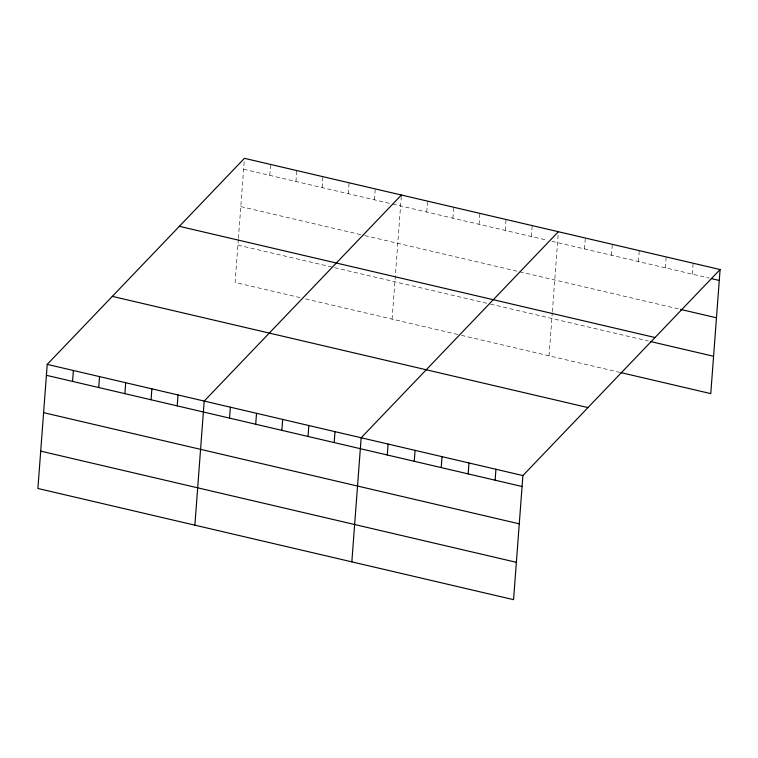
<?xml version="1.0" encoding="UTF-8"?>
<svg xmlns="http://www.w3.org/2000/svg" width="758" height="758" viewBox="0 0 758 758"><rect width="100%" height="100%" fill="white"/><g stroke="black" fill="none" stroke-linecap="round" stroke-linejoin="round"><path stroke-width="0.57" stroke-dasharray="3.79 2.84" d="M238.334 239.424L235.103 282.431L299.941 297.581M238.419 238.287L244.351 159.417M269.772 175.373L270.597 164.448M295.933 181.484L296.757 170.559M322.093 187.596L322.917 176.68M348.263 193.716L349.078 182.792M374.424 199.828L375.238 188.903M392.076 319.118L401.323 196.114M426.745 212.06L427.569 201.135M452.905 218.181L453.729 207.256M479.065 224.292L479.89 213.368M505.226 230.413L506.05 219.488M531.386 236.524L532.211 225.6M549.038 355.815L552.279 312.808M552.364 311.68L558.371 231.721M584.503 248.946L585.328 238.021M611.46 255.247L612.284 244.322M638.416 261.548L639.24 250.623M665.372 267.849L666.187 256.924M692.329 274.15L693.144 263.225M243.612 169.252L391.479 203.817M392.616 204.082L547.314 240.248M551.862 241.309L709.175 278.082M240.807 206.602L363.651 235.321M364.788 235.586L679.405 309.131M237.908 245.08L333.454 267.413M334.6 267.678L489.289 303.844M490.426 304.11L648.441 341.043M305.626 298.917L460.324 335.074M461.461 335.339L619.798 372.358"/><path stroke-width="1.14" d="M47.233 364.38L37.9 488.474L513.564 599.673L522.897 475.569L720.1 269.526L244.436 158.327L47.233 364.38L522.897 475.569M72.569 381.416L73.393 370.491M98.73 387.537L99.554 376.612M124.89 393.648L125.714 382.724M151.06 399.769L151.875 388.845M177.22 405.881L178.035 394.956M194.872 525.171L204.205 401.077L401.408 195.024M229.541 418.113L230.366 407.188M255.702 424.224L256.526 413.309M281.862 430.345L282.687 419.42M308.023 436.456L308.847 425.532M334.183 442.577L335.008 431.653M351.835 561.867L361.168 437.764L558.371 231.721M387.3 454.99L388.124 444.065M414.256 461.29L415.081 450.366M441.213 467.591L442.037 456.667M468.169 473.892L468.984 462.967M495.126 480.193L495.94 469.268M720.1 269.526L710.767 393.62L620.925 372.614M711.421 278.612L719.276 280.451M680.532 309.397L716.471 317.791M179.362 226.329L655.026 337.518M650.686 341.574L713.581 356.269M112.307 296.378L587.971 407.577M46.409 375.305L522.072 486.494M43.604 412.655L519.268 523.844M40.705 451.133L516.378 562.322"/></g></svg>
